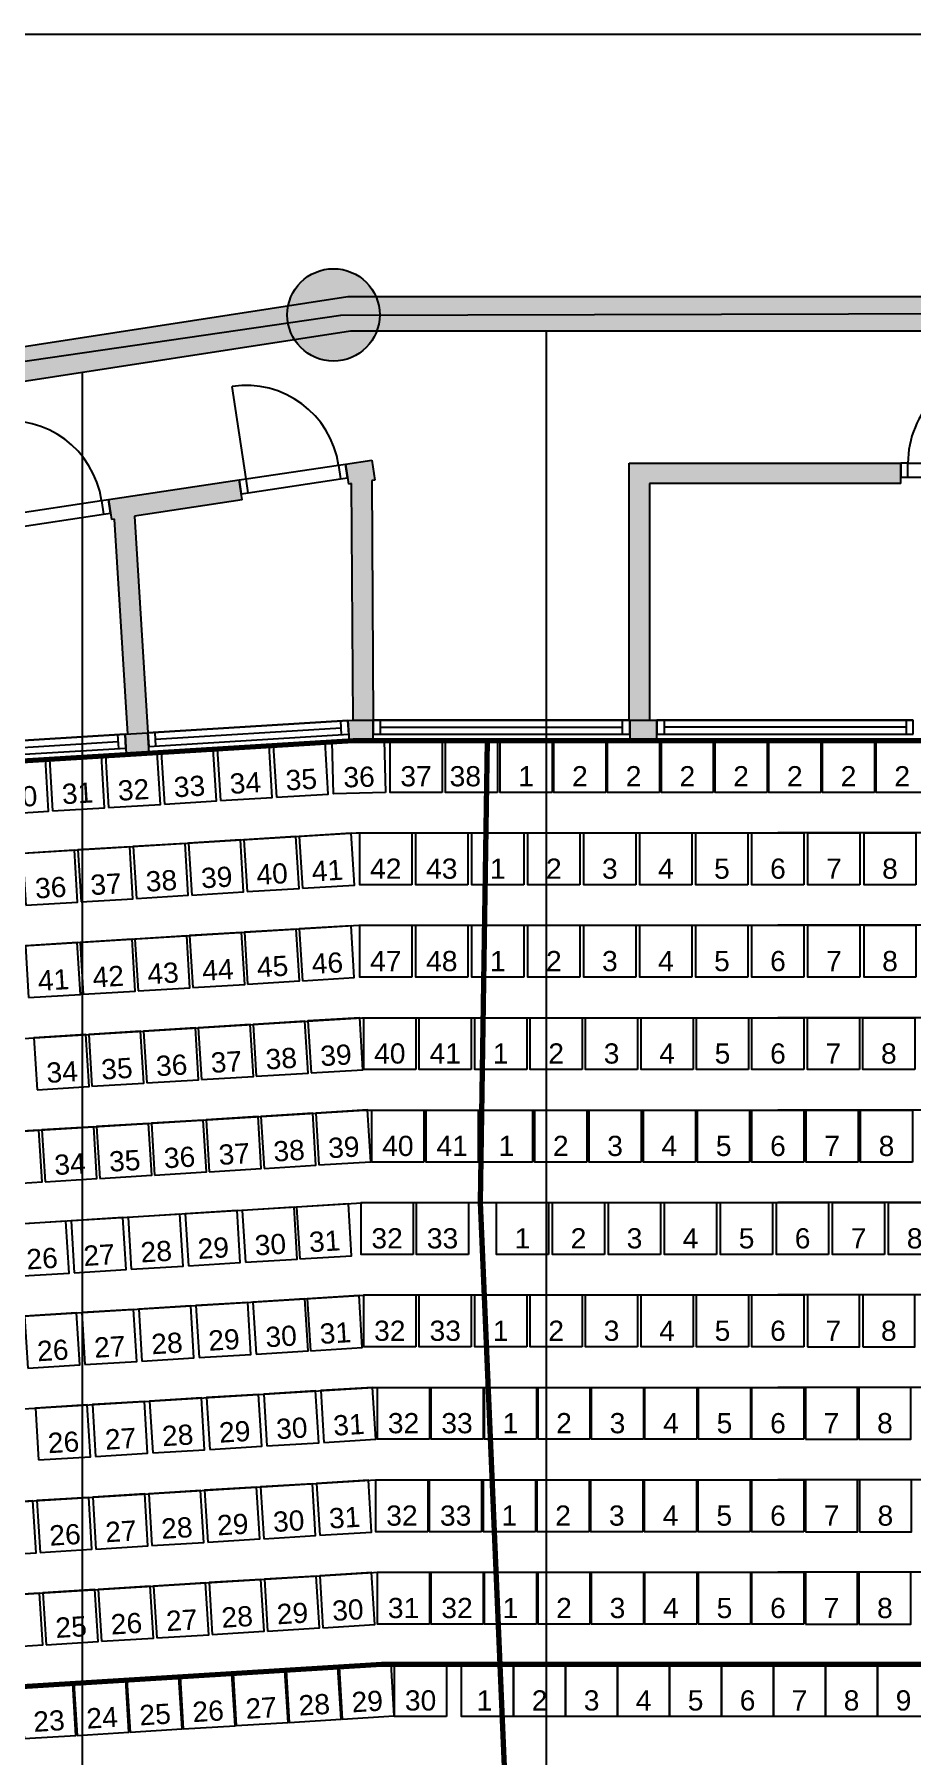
# Model space of a CAD drawing. Header units: millimetres. Extents: x -76108 to 202332, y 27411 to 140378.
# Drawn here: x 112316 to 119909, y 125479 to 140378 of the extents above; entities that cross this region are included whole.
import ezdxf
from ezdxf.enums import TextEntityAlignment as Align

# ---------------------------------------------------------------- set-up
doc = ezdxf.new("R2010")
doc.units = ezdxf.units.MM
doc.header["$LTSCALE"] = 100
doc.layers.get('0').update_dxf_attribs({"linetype": 'CONTINUOUS'})
for name, color, linetype in [('_insida yttervägg arena', 6, 'CONTINUOUS'), ('_kontur regicentral', 5, 'CONTINUOUS'), ('A-3311-EA-', 3, 'CONTINUOUS'), ('A-3311-FYLL', 1, 'CONTINUOUS'), ('A-33111---', 1, 'CONTINUOUS'), ('A-3312-EA-', 7, 'CONTINUOUS'), ('A-3312-FYLL', 7, 'CONTINUOUS'), ('A-3320-EA-', 3, 'CONTINUOUS'), ('A-3320-FYLL', 3, 'CONTINUOUS'), ('A-3651-EA-', 1, 'CONTINUOUS'), ('A-3652-EA-', 1, 'CONTINUOUS'), ('D-RADER', 252, 'CONTINUOUS'), ('D-STOLAR', 1, 'CONTINUOUS'), ('D-STOLNUMMER', 7, 'CONTINUOUS'), ('E-RADER', 252, 'CONTINUOUS'), ('E-STOLAR', 1, 'CONTINUOUS'), ('E-STOLNUMMER', 7, 'CONTINUOUS'), ('G-RADER', 252, 'CONTINUOUS'), ('G-STOLAR', 1, 'CONTINUOUS'), ('G-STOLAR_TELE_2', 3, 'CONTINUOUS'), ('G-STOLNUMMER', 7, 'CONTINUOUS'), ('H-RADER', 252, 'CONTINUOUS'), ('H-STOLAR', 1, 'CONTINUOUS'), ('H-STOLNUMMER', 7, 'CONTINUOUS'), ('LINOR_HÄNG', 40, 'CONTINUOUS')]:
    doc.layers.add(name, color=color, linetype=linetype)
doc.layers.add('SEKTIONER', color=4, linetype='CONTINUOUS', lineweight=70)
doc.styles.add('ARIAL', font='arial.ttf')

# ---------------------------------------------------------------- blocks, each defined once
blk = doc.blocks.new('*U3')
at = {"layer": 'A-3652-EA-'}
for p, q in [((60, 60), (0, 60)), ((0, 60), (0, -60)), ((870, 60), (60, 60)), ((60, -60), (60, 60)), ((930, 60), (870, 60)), ((870, 60), (870, -60)), ((930, -60), (930, 60)), ((60, -60), (0, -60)), ((870, -60), (60, -60)), ((930, -60), (870, -60)), ((870, -60), (870, -870))]:
    blk.add_line(p, q, dxfattribs=at)
blk.add_arc((870, -60), 810, 180, 270, dxfattribs=at)
blk = doc.blocks.new('*U4')
at = {"layer": 'A-3652-EA-'}
for p, q in [((60, 60), (0, 60)), ((0, 60), (0, -60)), ((870, 60), (60, 60)), ((60, -60), (60, 60)), ((930, 60), (870, 60)), ((870, 60), (870, -60)), ((930, -60), (930, 60)), ((60, -60), (0, -60)), ((870, -60), (60, -60)), ((930, -60), (870, -60)), ((870, -60), (870, -870))]:
    blk.add_line(p, q, dxfattribs=at)
blk.add_arc((870, -60), 810, 180, 270, dxfattribs=at)
blk = doc.blocks.new('*U5')
at = {"layer": 'A-3652-EA-'}
for p, q in [((0, -60), (0, 60)), ((0, 60), (60, 60)), ((60, 60), (60, -60)), ((870, 60), (60, 60)), ((870, 60), (870, -60)), ((930, 60), (870, 60)), ((930, -60), (930, 60)), ((60, -60), (0, -60)), ((60, -60), (60, -870)), ((870, -60), (60, -60)), ((870, -60), (930, -60))]:
    blk.add_line(p, q, dxfattribs=at)
blk.add_arc((60, -60), 810, 270, 0, dxfattribs=at)
blk = doc.blocks.new('*U11')
at = {"layer": 'A-3651-EA-'}
for p, q in [((1735, 60), (0, 60)), ((0, 60), (0, -60)), ((62.5, -60), (62.5, 60)), ((62.5, 0), (1672.5, 0)), ((1672.5, -60), (1672.5, 60)), ((1735, -60), (1735, 60)), ((0, -60), (1735, -60))]:
    blk.add_line(p, q, dxfattribs=at)
blk = doc.blocks.new('*U12')
at = {"layer": 'A-3651-EA-'}
for p, q in [((1735, 60), (0, 60)), ((0, 60), (0, -60)), ((62.5, -60), (62.5, 60)), ((62.5, 0), (1672.5, 0)), ((1672.5, -60), (1672.5, 60)), ((1735, -60), (1735, 60)), ((0, -60), (1735, -60))]:
    blk.add_line(p, q, dxfattribs=at)
blk = doc.blocks.new('*U13')
at = {"layer": 'A-3651-EA-'}
for p, q in [((2220, 60), (0, 60)), ((0, 60), (0, -60)), ((62.5, -60), (62.5, 60)), ((62.5, 0), (2157.5, 0)), ((2157.5, -60), (2157.5, 60)), ((2220, -60), (2220, 60)), ((0, -60), (2220, -60))]:
    blk.add_line(p, q, dxfattribs=at)
blk = doc.blocks.new('*U14')
at = {"layer": 'A-3651-EA-'}
for p, q in [((2220, 60), (0, 60)), ((0, 60), (0, -60)), ((62.5, -60), (62.5, 60)), ((62.5, 0), (2157.5, 0)), ((2157.5, -60), (2157.5, 60)), ((2220, -60), (2220, 60)), ((0, -60), (2220, -60))]:
    blk.add_line(p, q, dxfattribs=at)
blk = doc.blocks.new('*U33')
at = {"layer": 'G-STOLAR_TELE_2'}
blk.add_circle((0, 0), 400, dxfattribs=at)

msp = doc.modelspace()

# ---------------------------------------------------------------- hatches: boundary and pattern name
at = {"layer": 'A-3311-FYLL'}
for points in [[(115235.8, 136515.9), (115261.9, 136519.8), (115236, 136692.9), (115008.6, 136658.8), (115026.4, 136540.2), (115026.4, 136540.2), (115034.6, 136485.8), (115061, 136489.7), (115075.1, 134441.7), (115250.1, 134441.7)], [(114114.8, 136348), (114088.9, 136521), (112957, 136351.4), (112974.8, 136232.7), (112974.8, 136232.7), (112982.9, 136178.3), (113009.3, 136182.3), (113123.6, 134322.1), (113298.3, 134332.8), (113183.1, 136208.3)], [(115249.6, 134441.7), (115071, 134441.7), (115030, 134439.2), (115040.7, 134264.5), (115076.3, 134266.7), (115249.6, 134266.7)], [(113298.3, 134332.8), (113100.7, 134320.7), (113111.4, 134146), (113309, 134158.1)]]:
    msp.add_hatch(color=256, dxfattribs=at).paths.add_polyline_path(points)
h = msp.add_hatch(color=256, dxfattribs=at)
h.paths.add_polyline_path([(117704.2, 134441.7), (117469.6, 134441.7), (117469.6, 134266.7), (117704.2, 134266.7)])
h.paths.add_polyline_path([(117639.5, 136491.7), (119817.6, 136491.7), (119817.6, 136666.7), (117464.5, 136666.7), (117464.5, 134441.7), (117469.6, 134441.7), (117639.5, 134441.7)])
at = {"layer": 'A-3312-FYLL'}
msp.add_hatch(color=256, dxfattribs=at).paths.add_polyline_path([(122475.6, 138108.9), (118752.6, 138108.9), (115029.6, 138108.9), (107672.7, 136974.1), (100547, 134829), (93531.7, 131615.3), (86845.2, 127542.4), (80332, 122511.2), (76121.3, 118536.8), (76355.9, 118345.7), (80475.7, 122234.3), (87014.8, 127294.4), (93672.7, 131349.9), (100653.2, 134547.7), (107739.1, 136680.8), (107924.6, 136709.4), (115052.6, 137808.9), (118752.6, 137808.9), (122452.6, 137808.9), (129766.1, 136680.8), (136852, 134547.7), (143832.5, 131349.9), (150490.4, 127294.4), (157029.5, 122234.3), (161149.3, 118345.7), (161383.9, 118536.8), (157173.2, 122511.2), (150660, 127542.4), (143973.5, 131615.3), (136958.2, 134829), (129832.5, 136974.1)])
at = {"layer": 'A-3320-FYLL'}
msp.add_hatch(color=256, dxfattribs=at).paths.add_polyline_path([(115305.3, 137950, 1), (114505.3, 137950, 1)])

# ---------------------------------------------------------------- linework, layer by layer
at = {"color": 9}
msp.add_lwpolyline([(42980, 27411), (202332, 27411), (202332, 140378), (42980, 140378)], close=True, dxfattribs=at)
at = {"layer": '_insida yttervägg arena', "color": 9}
msp.add_lwpolyline([(74557, 113491), (77541.2, 117380.2), (76272.7, 118453.5), (80813.5, 122711.6), (86959.7, 127411.5), (93832, 131612.2), (100713.1, 134688.2), (107535.6, 136865.9), (114968.5, 137946.5), (122659.7, 137967.8), (130049.6, 136760.8), (136914.6, 134715.8), (144135, 131340.6), (150884.1, 127310.9)], dxfattribs=at)
at = {"layer": '_kontur regicentral'}
msp.add_lwpolyline([(107739.1, 136680.8), (109331.9, 133913.9), (115097.6, 134266.7), (122428.9, 134266.7), (128173.3, 133913.9), (129766.1, 136680.8)], dxfattribs=at)
at = {"layer": 'A-3311-EA-'}
for p, q in [((115008.6, 136658.8), (115236, 136692.9)), ((115008.6, 136658.8), (115034.6, 136485.8)), ((115236, 136692.9), (115261.9, 136519.8)), ((117464.5, 134441.7), (117464.5, 136666.7)), ((117464.5, 136666.7), (119817.6, 136666.7)), ((119817.6, 136491.7), (119817.6, 136666.7)), ((112957, 136351.4), (114088.9, 136521)), ((114114.8, 136348), (114088.9, 136521)), ((115061, 136489.7), (115034.6, 136485.8)), ((115075.1, 134441.7), (115061, 136489.7)), ((115261.9, 136519.8), (115235.8, 136515.9)), ((115235.8, 136515.9), (115250.1, 134441.7)), ((117639.5, 136491.7), (117639.5, 134441.7)), ((119817.6, 136491.7), (117639.5, 136491.7)), ((112957, 136351.4), (112982.9, 136178.3)), ((114114.8, 136348), (113183.1, 136208.3)), ((113009.3, 136182.3), (112982.9, 136178.3)), ((113123.6, 134322.1), (113009.3, 136182.3)), ((113183.1, 136208.3), (113298.3, 134332.8)), ((115030, 134439.2), (115071, 134441.7)), ((115030, 134439.2), (115040.7, 134264.5)), ((115071, 134441.7), (115249.6, 134441.7)), ((115249.6, 134266.7), (115249.6, 134441.7)), ((117469.6, 134441.7), (117704.2, 134441.7)), ((117469.6, 134441.7), (117469.6, 134266.7)), ((117704.2, 134266.7), (117704.2, 134441.7)), ((113100.7, 134320.7), (113298.3, 134332.8)), ((113100.7, 134320.7), (113111.4, 134146)), ((113309, 134158.1), (113298.3, 134332.8)), ((115076.3, 134266.7), (115040.7, 134264.5)), ((115249.6, 134266.7), (115076.3, 134266.7)), ((113309, 134158.1), (113111.4, 134146))]:
    msp.add_line(p, q, dxfattribs=at)
at = {"layer": 'A-33111---'}
for p, q in [((113298.3, 134332.8), (115030, 134439.2)), ((115249.6, 134441.7), (117469.6, 134441.7)), ((117704.2, 134441.7), (119924.2, 134441.7)), ((111369, 134214.3), (113100.7, 134320.7)), ((115040.7, 134264.5), (113309, 134158.1)), ((117469.6, 134266.7), (115249.6, 134266.7)), ((113111.4, 134146), (111379.7, 134039.6))]:
    msp.add_line(p, q, dxfattribs=at)
at = {"layer": 'A-3312-EA-'}
for p, q in [((107672.7, 136974.1), (115029.6, 138108.9)), ((115029.6, 138108.9), (122475.6, 138108.9)), ((115052.6, 137808.9), (107924.6, 136709.4)), ((122452.6, 137808.9), (115052.6, 137808.9))]:
    msp.add_line(p, q, dxfattribs=at)
at = {"layer": 'D-RADER'}
for p, q in [((108526.1, 125849.3), (115321.8, 126266.7)), ((115321.8, 126266.7), (116353.6, 126266.7))]:
    msp.add_line(p, q, dxfattribs=at)
at = {"layer": 'D-STOLAR'}
for points in [[(114063.3, 125738.5), (114512.5, 125766.1), (114484.9, 126215.3), (114035.7, 126187.7)], [(114522.4, 125766.7), (114971.6, 125794.3), (114944, 126243.5), (114494.8, 126215.9)], [(114981.6, 125794.9), (115430.7, 125822.5), (115403.1, 126271.7), (114954, 126244.1)], [(115884.1, 125816.7), (115434.1, 125816.7), (115434.1, 126266.7), (115884.1, 126266.7)], [(112226.8, 125625.7), (112675.9, 125653.3), (112648.3, 126102.5), (112199.2, 126074.9)], [(112685.9, 125653.9), (113135, 125681.5), (113107.5, 126130.7), (112658.3, 126103.1)], [(113145, 125682.1), (113594.2, 125709.7), (113566.6, 126158.9), (113117.4, 126131.3)], [(113604.2, 125710.3), (114053.3, 125737.9), (114025.7, 126187.1), (113576.6, 126159.5)]]:
    msp.add_lwpolyline(points, close=True, dxfattribs=at)
at = {"layer": 'E-RADER'}
for p, q in [((107816.4, 133820.8), (115076.3, 134266.7)), ((115076.3, 134266.7), (116037.6, 134266.7)), ((107887.4, 133023.6), (115100.9, 133466.7)), ((115100.9, 133466.7), (116069.2, 133466.7)), ((107958.4, 132226.5), (115125.4, 132666.7)), ((115125.4, 132666.7), (116100.8, 132666.7)), ((108029.3, 131429.3), (115150, 131866.7)), ((115150, 131866.7), (116132.4, 131866.7)), ((108100.3, 130632.2), (115174.5, 131066.7)), ((115174.5, 131066.7), (116164, 131066.7)), ((108171.3, 129835), (115199.1, 130266.7)), ((115199.1, 130266.7), (116195.6, 130266.7)), ((108242.2, 129037.9), (115223.6, 129466.7)), ((115223.6, 129466.7), (116227.2, 129466.7)), ((108313.2, 128240.7), (115248.1, 128666.7)), ((115248.1, 128666.7), (116258.8, 128666.7)), ((108384.2, 127443.6), (115272.7, 127866.7)), ((115272.7, 127866.7), (116290.4, 127866.7)), ((108455.1, 126646.5), (115297.2, 127066.7)), ((115297.2, 127066.7), (116322, 127066.7))]:
    msp.add_line(p, q, dxfattribs=at)
at = {"layer": 'E-STOLAR'}
for points in [[(114410.5, 133775), (114859.7, 133802.6), (114832.1, 134251.7), (114383, 134224.1)], [(115355.1, 133816.9), (114905.3, 133804.3), (114892.7, 134254.2), (115342.6, 134266.7)], [(115844.9, 133816.7), (115394.9, 133816.7), (115394.9, 134266.7), (115844.9, 134266.7)], [(116324.9, 133816.7), (115874.9, 133816.7), (115874.9, 134266.7), (116324.9, 134266.7)], [(111990.1, 133626.3), (112439.3, 133653.9), (112411.7, 134103), (111962.5, 134075.5)], [(112474.2, 133656), (112923.3, 133683.6), (112895.8, 134132.8), (112446.6, 134105.2)], [(112958.3, 133685.8), (113407.4, 133713.4), (113379.8, 134162.5), (112930.7, 134134.9)], [(113442.4, 133715.5), (113891.5, 133743.1), (113863.9, 134192.2), (113414.8, 134164.7)], [(113926.5, 133745.2), (114375.6, 133772.8), (114348, 134222), (113898.9, 134194.4)], [(112720.2, 132869.2), (113169.4, 132896.8), (113141.8, 133346), (112692.7, 133318.4)], [(113199.3, 132898.7), (113648.5, 132926.2), (113620.9, 133375.4), (113171.8, 133347.8)], [(113678.4, 132928.1), (114127.6, 132955.7), (114100, 133404.8), (113650.8, 133377.2)], [(114157.5, 132957.5), (114606.7, 132985.1), (114579.1, 133434.2), (114129.9, 133406.7)], [(114636.6, 132986.9), (115085.8, 133014.5), (115058.2, 133463.7), (114609, 133436.1)], [(115582.6, 133016.7), (115132.6, 133016.7), (115132.6, 133466.7), (115582.6, 133466.7)], [(116067.6, 133016.7), (115617.6, 133016.7), (115617.6, 133466.7), (116067.6, 133466.7)], [(112241.1, 132839.8), (112690.3, 132867.4), (112662.7, 133316.5), (112213.6, 133289)], [(113687.8, 132127.5), (114136.9, 132155.1), (114109.4, 132604.3), (113660.2, 132576.7)], [(114161.9, 132156.7), (114611, 132184.2), (114583.5, 132633.4), (114134.3, 132605.8)], [(114636, 132185.8), (115085.2, 132213.4), (115057.6, 132662.5), (114608.4, 132634.9)], [(115582.6, 132216.7), (115132.6, 132216.7), (115132.6, 132666.7), (115582.6, 132666.7)], [(116067.6, 132216.7), (115617.6, 132216.7), (115617.6, 132666.7), (116067.6, 132666.7)], [(112265.5, 132040.2), (112714.6, 132067.8), (112687, 132516.9), (112237.9, 132489.3)], [(112739.6, 132069.3), (113188.7, 132096.9), (113161.1, 132546), (112712, 132518.5)], [(113213.7, 132098.4), (113662.8, 132126), (113635.2, 132575.2), (113186.1, 132547.6)], [(114710.6, 131388.9), (115159.7, 131416.4), (115132.1, 131865.6), (114683, 131838)], [(115617.6, 131416.7), (115167.6, 131416.7), (115167.6, 131866.7), (115617.6, 131866.7)], [(116097.6, 131416.7), (115647.6, 131416.7), (115647.6, 131866.7), (116097.6, 131866.7)], [(112340, 131243.3), (112789.2, 131270.8), (112761.6, 131720), (112312.5, 131692.4)], [(112814.2, 131272.4), (113263.3, 131300), (113235.7, 131749.1), (112786.6, 131721.5)], [(113288.3, 131301.5), (113737.4, 131329.1), (113709.8, 131778.2), (113260.7, 131750.6)], [(113762.4, 131330.6), (114211.5, 131358.2), (114183.9, 131807.4), (113734.8, 131779.8)], [(114236.5, 131359.7), (114685.6, 131387.3), (114658, 131836.5), (114208.9, 131808.9)], [(113356.3, 130504.2), (113805.4, 130531.8), (113777.8, 130980.9), (113328.7, 130953.3)], [(113830.4, 130533.3), (114279.5, 130560.9), (114251.9, 131010), (113802.8, 130982.4)], [(114304.5, 130562.4), (114753.6, 130590), (114726, 131039.1), (114276.9, 131011.6)], [(114778.6, 130591.5), (115227.7, 130619.1), (115200.2, 131068.3), (114751, 131040.7)], [(115687.6, 130616.7), (115237.6, 130616.7), (115237.6, 131066.7), (115687.6, 131066.7)], [(116157.6, 130616.7), (115707.6, 130616.7), (115707.6, 131066.7), (116157.6, 131066.7)], [(111933.9, 130416.8), (112383.1, 130444.4), (112355.5, 130893.5), (111906.4, 130866)], [(112408.1, 130445.9), (112857.2, 130473.5), (112829.6, 130922.7), (112380.5, 130895.1)], [(112882.2, 130475), (113331.3, 130502.6), (113303.7, 130951.8), (112854.6, 130924.2)], [(114142.8, 129749.8), (114591.9, 129777.3), (114564.4, 130226.5), (114115.2, 130198.9)], [(114612.8, 129778.6), (115062, 129806.2), (115034.4, 130255.4), (114585.2, 130227.8)], [(115594.2, 129816.7), (115144.2, 129816.7), (115144.2, 130266.7), (115594.2, 130266.7)], [(116074.2, 129816.7), (115624.2, 129816.7), (115624.2, 130266.7), (116074.2, 130266.7)], [(112166.5, 129628.4), (112615.7, 129656), (112588.1, 130105.1), (112138.9, 130077.5)], [(112660.6, 129658.7), (113109.7, 129686.3), (113082.2, 130135.5), (112633, 130107.9)], [(113154.7, 129689.1), (113603.8, 129716.7), (113576.2, 130165.8), (113127.1, 130138.2)], [(113648.7, 129719.4), (114097.9, 129747), (114070.3, 130196.2), (113621.1, 130168.6)], [(112753.4, 128864.1), (113202.5, 128891.7), (113174.9, 129340.9), (112725.8, 129313.3)], [(113247.4, 128894.5), (113696.6, 128922.1), (113669, 129371.2), (113219.9, 129343.6)], [(113741.5, 128924.8), (114190.7, 128952.4), (114163.1, 129401.6), (113713.9, 129374)], [(114235.6, 128955.2), (114684.7, 128982.7), (114657.1, 129431.9), (114208, 129404.3)], [(114705.6, 128984), (115154.8, 129011.6), (115127.2, 129460.8), (114678, 129433.2)], [(115617.6, 129016.7), (115167.6, 129016.7), (115167.6, 129466.7), (115617.6, 129466.7)], [(116097.6, 129016.7), (115647.6, 129016.7), (115647.6, 129466.7), (116097.6, 129466.7)], [(112259.3, 128833.8), (112708.5, 128861.4), (112680.9, 129310.5), (112231.7, 129282.9)], [(113834.4, 128129), (114283.5, 128156.6), (114255.9, 128605.7), (113806.8, 128578.2)], [(114328.4, 128159.4), (114777.6, 128186.9), (114750, 128636.1), (114300.8, 128608.5)], [(114822.5, 128189.7), (115271.7, 128217.3), (115244.1, 128666.4), (114794.9, 128638.9)], [(115736.6, 128216.7), (115286.6, 128216.7), (115286.6, 128666.7), (115736.6, 128666.7)], [(116199.6, 128216.7), (115749.6, 128216.7), (115749.6, 128666.7), (116199.6, 128666.7)], [(112352.2, 128038), (112801.3, 128065.6), (112773.7, 128514.7), (112324.6, 128487.1)], [(112846.2, 128068.3), (113295.4, 128095.9), (113267.8, 128545.1), (112818.6, 128517.5)], [(113340.3, 128098.7), (113789.4, 128126.2), (113761.9, 128575.4), (113312.7, 128547.8)], [(114301.5, 127356.2), (114750.7, 127383.8), (114723.1, 127832.9), (114273.9, 127805.3)], [(114785.6, 127385.9), (115234.8, 127413.5), (115207.2, 127862.7), (114758, 127835.1)], [(115722.6, 127416.7), (115272.6, 127416.7), (115272.6, 127866.7), (115722.6, 127866.7)], [(116187.6, 127416.7), (115737.6, 127416.7), (115737.6, 127866.7), (116187.6, 127866.7)], [(111881.1, 127207.5), (112330.2, 127235.1), (112302.6, 127684.3), (111853.5, 127656.7)], [(112365.2, 127237.3), (112814.3, 127264.8), (112786.7, 127714), (112337.6, 127686.4)], [(112849.2, 127267), (113298.4, 127294.6), (113270.8, 127743.7), (112821.7, 127716.1)], [(113333.3, 127296.7), (113782.5, 127324.3), (113754.9, 127773.5), (113305.7, 127745.9)], [(113817.4, 127326.5), (114266.6, 127354), (114239, 127803.2), (113789.8, 127775.6)], [(112897, 126468.4), (113346.2, 126496), (113318.6, 126945.2), (112869.4, 126917.6)], [(113376.1, 126497.8), (113825.3, 126525.4), (113797.7, 126974.6), (113348.5, 126947)], [(113855.2, 126527.3), (114304.4, 126554.9), (114276.8, 127004), (113827.6, 126976.4)], [(114334.3, 126556.7), (114783.5, 126584.3), (114755.9, 127033.4), (114306.7, 127005.9)], [(114813.4, 126586.1), (115262.6, 126613.7), (115235, 127062.9), (114785.8, 127035.3)], [(115736.6, 126616.7), (115286.6, 126616.7), (115286.6, 127066.7), (115736.6, 127066.7)], [(116199.6, 126616.7), (115749.6, 126616.7), (115749.6, 127066.7), (116199.6, 127066.7)], [(111938.8, 126409.6), (112388, 126437.2), (112360.4, 126886.3), (111911.2, 126858.7)], [(112417.9, 126439), (112867.1, 126466.6), (112839.5, 126915.7), (112390.3, 126888.1)]]:
    msp.add_lwpolyline(points, close=True, dxfattribs=at)
at = {"layer": 'G-RADER'}
for p in [(116353.6, 126266.7), (122183.4, 126266.7)]:
    msp.add_line(p, (118752.6, 126266.7), dxfattribs=at)
at = {"layer": 'G-STOLAR'}
for points in [[(116464.7, 125816.7), (116014.7, 125816.7), (116014.7, 126266.7), (116464.7, 126266.7)], [(116914.7, 125816.7), (116464.7, 125816.7), (116464.7, 126266.7), (116914.7, 126266.7)], [(117364.7, 125816.7), (116914.7, 125816.7), (116914.7, 126266.7), (117364.7, 126266.7)], [(117814.7, 125816.7), (117364.7, 125816.7), (117364.7, 126266.7), (117814.7, 126266.7)], [(118264.7, 125816.7), (117814.7, 125816.7), (117814.7, 126266.7), (118264.7, 126266.7)], [(118714.7, 125816.7), (118264.7, 125816.7), (118264.7, 126266.7), (118714.7, 126266.7)], [(119164.7, 125816.7), (118714.7, 125816.7), (118714.7, 126266.7), (119164.7, 126266.7)], [(119614.7, 125816.7), (119164.7, 125816.7), (119164.7, 126266.7), (119614.7, 126266.7)], [(120064.7, 125816.7), (119614.7, 125816.7), (119614.7, 126266.7), (120064.7, 126266.7)]]:
    msp.add_lwpolyline(points, close=True, dxfattribs=at)
at = {"layer": 'H-RADER'}
for p, q in [((116308.2, 134266.7), (119023.2, 134266.7)), ((122428.9, 134266.7), (118752.6, 134266.7)), ((116069.2, 133466.7), (118752.6, 133466.7)), ((122404.3, 133466.7), (118752.6, 133466.7)), ((116100.8, 132666.7), (118752.6, 132666.7)), ((122379.8, 132666.7), (118752.6, 132666.7)), ((116132.4, 131866.7), (118752.6, 131866.7)), ((122355.3, 131866.7), (118752.6, 131866.7)), ((116164, 131066.7), (118752.6, 131066.7)), ((122330.7, 131066.7), (118752.6, 131066.7)), ((116195.6, 130266.7), (118752.6, 130266.7)), ((122306.2, 130266.7), (118752.6, 130266.7)), ((116227.2, 129466.7), (118752.6, 129466.7)), ((122281.6, 129466.7), (118752.6, 129466.7)), ((116258.8, 128666.7), (118752.6, 128666.7)), ((122257.1, 128666.7), (118752.6, 128666.7)), ((116290.4, 127866.7), (118752.6, 127866.7)), ((122232.5, 127866.7), (118752.6, 127866.7)), ((116322, 127066.7), (118752.6, 127066.7)), ((122208, 127066.7), (118752.6, 127066.7))]:
    msp.add_line(p, q, dxfattribs=at)
at = {"layer": 'H-STOLAR'}
for points in [[(116798.2, 133816.7), (116348.2, 133816.7), (116348.2, 134266.7), (116798.2, 134266.7)], [(117263.2, 133816.7), (116813.2, 133816.7), (116813.2, 134266.7), (117263.2, 134266.7)], [(117728.2, 133816.7), (117278.2, 133816.7), (117278.2, 134266.7), (117728.2, 134266.7)], [(118193.2, 133816.7), (117743.2, 133816.7), (117743.2, 134266.7), (118193.2, 134266.7)], [(118658.2, 133816.7), (118208.2, 133816.7), (118208.2, 134266.7), (118658.2, 134266.7)], [(119123.2, 133816.7), (118673.2, 133816.7), (118673.2, 134266.7), (119123.2, 134266.7)], [(119588.2, 133816.7), (119138.2, 133816.7), (119138.2, 134266.7), (119588.2, 134266.7)], [(120053.2, 133816.7), (119603.2, 133816.7), (119603.2, 134266.7), (120053.2, 134266.7)], [(116552.6, 133016.7), (116102.6, 133016.7), (116102.6, 133466.7), (116552.6, 133466.7)], [(117037.6, 133016.7), (116587.6, 133016.7), (116587.6, 133466.7), (117037.6, 133466.7)], [(117522.6, 133016.7), (117072.6, 133016.7), (117072.6, 133466.7), (117522.6, 133466.7)], [(118007.6, 133016.7), (117557.6, 133016.7), (117557.6, 133466.7), (118007.6, 133466.7)], [(118492.6, 133016.7), (118042.6, 133016.7), (118042.6, 133466.7), (118492.6, 133466.7)], [(118977.6, 133016.7), (118527.6, 133016.7), (118527.6, 133466.7), (118977.6, 133466.7)], [(119462.6, 133016.7), (119012.6, 133016.7), (119012.6, 133466.7), (119462.6, 133466.7)], [(119947.6, 133016.7), (119497.6, 133016.7), (119497.6, 133466.7), (119947.6, 133466.7)], [(116552.6, 132216.7), (116102.6, 132216.7), (116102.6, 132666.7), (116552.6, 132666.7)], [(117037.6, 132216.7), (116587.6, 132216.7), (116587.6, 132666.7), (117037.6, 132666.7)], [(117522.6, 132216.7), (117072.6, 132216.7), (117072.6, 132666.7), (117522.6, 132666.7)], [(118007.6, 132216.7), (117557.6, 132216.7), (117557.6, 132666.7), (118007.6, 132666.7)], [(118492.6, 132216.7), (118042.6, 132216.7), (118042.6, 132666.7), (118492.6, 132666.7)], [(118977.6, 132216.7), (118527.6, 132216.7), (118527.6, 132666.7), (118977.6, 132666.7)], [(119462.6, 132216.7), (119012.6, 132216.7), (119012.6, 132666.7), (119462.6, 132666.7)], [(119947.6, 132216.7), (119497.6, 132216.7), (119497.6, 132666.7), (119947.6, 132666.7)], [(116577.6, 131416.7), (116127.6, 131416.7), (116127.6, 131866.7), (116577.6, 131866.7)], [(117057.6, 131416.7), (116607.6, 131416.7), (116607.6, 131866.7), (117057.6, 131866.7)], [(117537.6, 131416.7), (117087.6, 131416.7), (117087.6, 131866.7), (117537.6, 131866.7)], [(118017.6, 131416.7), (117567.6, 131416.7), (117567.6, 131866.7), (118017.6, 131866.7)], [(118497.6, 131416.7), (118047.6, 131416.7), (118047.6, 131866.7), (118497.6, 131866.7)], [(118977.6, 131416.7), (118527.6, 131416.7), (118527.6, 131866.7), (118977.6, 131866.7)], [(119457.6, 131416.7), (119007.6, 131416.7), (119007.6, 131866.7), (119457.6, 131866.7)], [(119937.6, 131416.7), (119487.6, 131416.7), (119487.6, 131866.7), (119937.6, 131866.7)], [(116627.6, 130616.7), (116177.6, 130616.7), (116177.6, 131066.7), (116627.6, 131066.7)], [(117097.6, 130616.7), (116647.6, 130616.7), (116647.6, 131066.7), (117097.6, 131066.7)], [(117567.6, 130616.7), (117117.6, 130616.7), (117117.6, 131066.7), (117567.6, 131066.7)], [(118037.6, 130616.7), (117587.6, 130616.7), (117587.6, 131066.7), (118037.6, 131066.7)], [(118507.6, 130616.7), (118057.6, 130616.7), (118057.6, 131066.7), (118507.6, 131066.7)], [(118977.6, 130616.7), (118527.6, 130616.7), (118527.6, 131066.7), (118977.6, 131066.7)], [(119447.6, 130616.7), (118997.6, 130616.7), (118997.6, 131066.7), (119447.6, 131066.7)], [(119917.6, 130616.7), (119467.6, 130616.7), (119467.6, 131066.7), (119917.6, 131066.7)], [(116766, 129816.7), (116316, 129816.7), (116316, 130266.7), (116766, 130266.7)], [(117251, 129816.7), (116801, 129816.7), (116801, 130266.7), (117251, 130266.7)], [(117736, 129816.7), (117286, 129816.7), (117286, 130266.7), (117736, 130266.7)], [(118221, 129816.7), (117771, 129816.7), (117771, 130266.7), (118221, 130266.7)], [(118706, 129816.7), (118256, 129816.7), (118256, 130266.7), (118706, 130266.7)], [(119191, 129816.7), (118741, 129816.7), (118741, 130266.7), (119191, 130266.7)], [(119676, 129816.7), (119226, 129816.7), (119226, 130266.7), (119676, 130266.7)], [(120161, 129816.7), (119711, 129816.7), (119711, 130266.7), (120161, 130266.7)], [(116577.6, 129016.7), (116127.6, 129016.7), (116127.6, 129466.7), (116577.6, 129466.7)], [(117057.6, 129016.7), (116607.6, 129016.7), (116607.6, 129466.7), (117057.6, 129466.7)], [(117537.6, 129016.7), (117087.6, 129016.7), (117087.6, 129466.7), (117537.6, 129466.7)], [(118017.6, 129016.7), (117567.6, 129016.7), (117567.6, 129466.7), (118017.6, 129466.7)], [(118497.6, 129016.7), (118047.6, 129016.7), (118047.6, 129466.7), (118497.6, 129466.7)], [(118977.6, 129016.7), (118527.6, 129016.7), (118527.6, 129466.7), (118977.6, 129466.7)], [(119007.6, 129016.7), (119457.6, 129016.7), (119457.6, 129466.7), (119007.6, 129466.7)], [(119487.6, 129016.7), (119937.6, 129016.7), (119937.6, 129466.7), (119487.6, 129466.7)], [(116662.6, 128216.7), (116212.6, 128216.7), (116212.6, 128666.7), (116662.6, 128666.7)], [(117125.6, 128216.7), (116675.6, 128216.7), (116675.6, 128666.7), (117125.6, 128666.7)], [(117588.6, 128216.7), (117138.6, 128216.7), (117138.6, 128666.7), (117588.6, 128666.7)], [(118051.6, 128216.7), (117601.6, 128216.7), (117601.6, 128666.7), (118051.6, 128666.7)], [(118514.6, 128216.7), (118064.6, 128216.7), (118064.6, 128666.7), (118514.6, 128666.7)], [(118977.6, 128216.7), (118527.6, 128216.7), (118527.6, 128666.7), (118977.6, 128666.7)], [(118990.6, 128216.7), (119440.6, 128216.7), (119440.6, 128666.7), (118990.6, 128666.7)], [(119453.6, 128216.7), (119903.6, 128216.7), (119903.6, 128666.7), (119453.6, 128666.7)], [(116652.6, 127416.7), (116202.6, 127416.7), (116202.6, 127866.7), (116652.6, 127866.7)], [(117117.6, 127416.7), (116667.6, 127416.7), (116667.6, 127866.7), (117117.6, 127866.7)], [(117582.6, 127416.7), (117132.6, 127416.7), (117132.6, 127866.7), (117582.6, 127866.7)], [(118047.6, 127416.7), (117597.6, 127416.7), (117597.6, 127866.7), (118047.6, 127866.7)], [(118512.6, 127416.7), (118062.6, 127416.7), (118062.6, 127866.7), (118512.6, 127866.7)], [(118977.6, 127416.7), (118527.6, 127416.7), (118527.6, 127866.7), (118977.6, 127866.7)], [(118992.6, 127416.7), (119442.6, 127416.7), (119442.6, 127866.7), (118992.6, 127866.7)], [(119457.6, 127416.7), (119907.6, 127416.7), (119907.6, 127866.7), (119457.6, 127866.7)], [(116662.6, 126616.7), (116212.6, 126616.7), (116212.6, 127066.7), (116662.6, 127066.7)], [(117125.6, 126616.7), (116675.6, 126616.7), (116675.6, 127066.7), (117125.6, 127066.7)], [(117588.6, 126616.7), (117138.6, 126616.7), (117138.6, 127066.7), (117588.6, 127066.7)], [(118051.6, 126616.7), (117601.6, 126616.7), (117601.6, 127066.7), (118051.6, 127066.7)], [(118514.6, 126616.7), (118064.6, 126616.7), (118064.6, 127066.7), (118514.6, 127066.7)], [(118977.6, 126616.7), (118527.6, 126616.7), (118527.6, 127066.7), (118977.6, 127066.7)], [(118990.6, 126616.7), (119440.6, 126616.7), (119440.6, 127066.7), (118990.6, 127066.7)], [(119453.6, 126616.7), (119903.6, 126616.7), (119903.6, 127066.7), (119453.6, 127066.7)]]:
    msp.add_lwpolyline(points, close=True, dxfattribs=at)
at = {"layer": 'LINOR_HÄNG'}
for p, q in [((116745.1, 137808.9), (116745.1, 30391.1)), ((112730.1, 137450.7), (112730.1, 30749.3))]:
    msp.add_line(p, q, dxfattribs=at)
at = {"layer": 'SEKTIONER'}
for p, q in [((109331.9, 133913.9), (115076.3, 134266.7)), ((115076.3, 134266.7), (122428.9, 134266.7)), ((115321.8, 126266.7), (108526.1, 125849.3)), ((122183.4, 126266.7), (115321.8, 126266.7))]:
    msp.add_line(p, q, dxfattribs=at)
msp.add_lwpolyline([(116234.3, 134266.7), (116175, 130266.7), (116476.9, 123146.3)], dxfattribs=at)

# ---------------------------------------------------------------- block references
at = {"layer": 'A-3320-EA-'}
msp.add_blockref('*U33', (114905.3, 137950), dxfattribs=at)
at = {"layer": 'A-3651-EA-'}
for name, p, rotation in [('*U12', (113301.9, 134272.9), 3.514634858485119), ('*U13', (115249.6, 134381.7), 359.9999999999881), ('*U14', (119924.2, 134381.7), 179.9999999999881), ('*U11', (111372.6, 134154.4), 3.514634858485068)]:
    msp.add_blockref(name, p, dxfattribs=dict(at, rotation=rotation))
at = {"layer": 'A-3652-EA-'}
for name, p, rotation in [('*U4', (115017.5, 136599.5), 188.5224174146412), ('*U5', (120747.6, 136606.7), 179.9999999999983), ('*U3', (112965.9, 136292.1), 188.5224174146412)]:
    msp.add_blockref(name, p, dxfattribs=dict(at, rotation=rotation))

# ---------------------------------------------------------------- texts
at = {"layer": 'D-STOLNUMMER', "style": 'ARIAL'}
for s, rotation, p in [('29', 3.51463, (115206.1, 125808.7)), ('30', 360, (115659.1, 125816.7)), ('24', 3.51463, (112910.5, 125667.7)), ('25', 3.51463, (113369.6, 125695.9)), ('26', 3.51463, (113828.7, 125724.1)), ('27', 3.51463, (114287.9, 125752.3)), ('28', 3.51463, (114747, 125780.5)), ('23', 3.51463, (112451.3, 125639.5))]:
    msp.add_text(s, height=175, rotation=rotation, dxfattribs=at).set_placement(p, align=Align.BOTTOM_CENTER)
at = {"layer": 'E-STOLNUMMER', "style": 'ARIAL'}
for s, rotation, p in [('33', 3.51463, (113666.9, 133729.3)), ('34', 3.51463, (114151, 133759)), ('35', 3.51463, (114635.1, 133788.8)), ('36', 1.59776, (115130.2, 133810.6)), ('37', 360, (115619.9, 133816.7)), ('38', 360, (116046.4, 133816.7)), ('30', 3.51463, (112214.7, 133640.1)), ('31', 3.51463, (112698.8, 133669.8)), ('32', 3.51463, (113182.9, 133699.6)), ('40', 3.51463, (114382.1, 132971.3)), ('41', 3.51463, (114861.2, 133000.7)), ('42', 360, (115357.6, 133016.7)), ('43', 360, (115842.6, 133016.7)), ('36', 3.51463, (112465.7, 132853.6)), ('37', 3.51463, (112944.8, 132883)), ('38', 3.51463, (113423.9, 132912.5)), ('39', 3.51463, (113903, 132941.9)), ('42', 3.51463, (112964.2, 132083.1)), ('43', 3.51463, (113438.3, 132112.2)), ('44', 3.51463, (113912.4, 132141.3)), ('45', 3.51463, (114386.5, 132170.5)), ('46', 3.51463, (114860.6, 132199.6)), ('47', 360, (115357.6, 132216.7)), ('48', 360, (115842.6, 132216.7)), ('41', 3.51463, (112490, 132054)), ('37', 3.51463, (113986.9, 131344.4)), ('38', 3.51463, (114461.1, 131373.5)), ('39', 3.51463, (114935.2, 131402.6)), ('40', 360, (115392.6, 131416.7)), ('41', 360, (115872.6, 131416.7)), ('34', 3.51463, (112564.6, 131257.1)), ('35', 3.51463, (113038.7, 131286.2)), ('36', 3.51463, (113512.8, 131315.3)), ('39', 3.51463, (115003.2, 130605.3)), ('40', 360, (115462.6, 130616.7)), ('41', 360, (115932.6, 130616.7)), ('34', 3.51463, (112632.6, 130459.7)), ('35', 3.51463, (113106.7, 130488.8)), ('36', 3.51463, (113580.8, 130518)), ('37', 3.51463, (114054.9, 130547.1)), ('38', 3.51463, (114529.1, 130576.2)), ('28', 3.51463, (113379.2, 129702.9)), ('29', 3.51463, (113873.3, 129733.2)), ('30', 3.51463, (114367.4, 129763.6)), ('31', 3.51463, (114837.4, 129792.4)), ('32', 360, (115369.2, 129816.7)), ('33', 360, (115849.2, 129816.7)), ('26', 3.51463, (112391.1, 129642.2)), ('27', 3.51463, (112885.2, 129672.5)), ('29', 3.51463, (113966.1, 128938.6)), ('30', 3.51463, (114460.2, 128968.9)), ('31', 3.51463, (114930.2, 128997.8)), ('32', 360, (115392.6, 129016.7)), ('33', 360, (115872.6, 129016.7)), ('26', 3.51463, (112483.9, 128847.6)), ('27', 3.51463, (112977.9, 128877.9)), ('28', 3.51463, (113472, 128908.3)), ('31', 3.51463, (115047.1, 128203.5)), ('32', 360, (115511.6, 128216.7)), ('33', 360, (115974.6, 128216.7)), ('26', 3.51463, (112576.7, 128051.8)), ('27', 3.51463, (113070.8, 128082.1)), ('28', 3.51463, (113564.9, 128112.5)), ('29', 3.51463, (114058.9, 128142.8)), ('30', 3.51463, (114553, 128173.1)), ('28', 3.51463, (113557.9, 127310.5)), ('29', 3.51463, (114042, 127340.3)), ('30', 3.51463, (114526.1, 127370)), ('31', 3.51463, (115010.2, 127399.7)), ('32', 360, (115497.6, 127416.7)), ('33', 360, (115962.6, 127416.7)), ('26', 3.51463, (112589.7, 127251.1)), ('27', 3.51463, (113073.8, 127280.8)), ('29', 3.51463, (114558.9, 126570.5)), ('30', 3.51463, (115038, 126599.9)), ('31', 360, (115511.6, 126616.7)), ('32', 360, (115974.6, 126616.7)), ('25', 3.51463, (112642.5, 126452.8)), ('26', 3.51463, (113121.6, 126482.2)), ('27', 3.51463, (113600.7, 126511.6)), ('28', 3.51463, (114079.8, 126541.1))]:
    msp.add_text(s, height=175, rotation=rotation, dxfattribs=at).set_placement(p, align=Align.BOTTOM_CENTER)
at = {"layer": 'G-STOLNUMMER', "style": 'ARIAL'}
for s, p in [('1', (116212.3, 125816.7)), ('2', (116689.7, 125816.7)), ('3', (117139.7, 125816.7)), ('4', (117589.7, 125816.7)), ('5', (118039.7, 125816.7)), ('6', (118489.7, 125816.7)), ('7', (118939.7, 125816.7)), ('8', (119389.7, 125816.7)), ('9', (119839.7, 125816.7))]:
    msp.add_text(s, height=175, rotation=360, dxfattribs=at).set_placement(p, align=Align.BOTTOM_CENTER)
at = {"layer": 'H-STOLNUMMER', "style": 'ARIAL'}
for s, p in [('1', (116573.2, 133816.7)), ('2', (117038.2, 133816.7)), ('2', (117503.2, 133816.7)), ('2', (117968.2, 133816.7)), ('2', (118433.2, 133816.7)), ('2', (118898.2, 133816.7)), ('2', (119363.2, 133816.7)), ('2', (119828.2, 133816.7)), ('1', (116327.6, 133016.7)), ('2', (116812.6, 133016.7)), ('3', (117297.6, 133016.7)), ('4', (117782.6, 133016.7)), ('5', (118267.6, 133016.7)), ('6', (118752.6, 133016.7)), ('7', (119237.6, 133016.7)), ('8', (119722.6, 133016.7)), ('1', (116327.6, 132216.7)), ('2', (116812.6, 132216.7)), ('3', (117297.6, 132216.7)), ('4', (117782.6, 132216.7)), ('5', (118267.6, 132216.7)), ('6', (118752.6, 132216.7)), ('7', (119237.6, 132216.7)), ('8', (119722.6, 132216.7)), ('1', (116352.6, 131416.7)), ('2', (116832.6, 131416.7)), ('3', (117312.6, 131416.7)), ('4', (117792.6, 131416.7)), ('5', (118272.6, 131416.7)), ('6', (118752.6, 131416.7)), ('7', (119232.6, 131416.7)), ('8', (119712.6, 131416.7)), ('1', (116402.6, 130616.7)), ('2', (116872.6, 130616.7)), ('3', (117342.6, 130616.7)), ('4', (117812.6, 130616.7)), ('5', (118282.6, 130616.7)), ('6', (118752.6, 130616.7)), ('7', (119222.6, 130616.7)), ('8', (119692.6, 130616.7)), ('1', (116541, 129816.7)), ('2', (117026, 129816.7)), ('3', (117511, 129816.7)), ('4', (117996, 129816.7)), ('5', (118481, 129816.7)), ('6', (118966, 129816.7)), ('7', (119451, 129816.7)), ('8', (119936, 129816.7)), ('1', (116352.6, 129016.7)), ('2', (116832.6, 129016.7)), ('3', (117312.6, 129016.7)), ('4', (117792.6, 129016.7)), ('5', (118272.6, 129016.7)), ('6', (118752.6, 129016.7)), ('7', (119232.6, 129016.7)), ('8', (119712.6, 129016.7)), ('1', (116437.6, 128216.7)), ('2', (116900.6, 128216.7)), ('3', (117363.6, 128216.7)), ('4', (117826.6, 128216.7)), ('5', (118289.6, 128216.7)), ('6', (118752.6, 128216.7)), ('7', (119215.6, 128216.7)), ('8', (119678.6, 128216.7)), ('1', (116427.6, 127416.7)), ('2', (116892.6, 127416.7)), ('3', (117357.6, 127416.7)), ('4', (117822.6, 127416.7)), ('5', (118287.6, 127416.7)), ('6', (118752.6, 127416.7)), ('7', (119217.6, 127416.7)), ('8', (119682.6, 127416.7)), ('1', (116437.6, 126616.7)), ('2', (116900.6, 126616.7)), ('3', (117363.6, 126616.7)), ('4', (117826.6, 126616.7)), ('5', (118289.6, 126616.7)), ('6', (118752.6, 126616.7)), ('7', (119215.6, 126616.7)), ('8', (119678.6, 126616.7))]:
    msp.add_text(s, height=175, rotation=360, dxfattribs=at).set_placement(p, align=Align.BOTTOM_CENTER)

doc.saveas('drawing.dxf')
